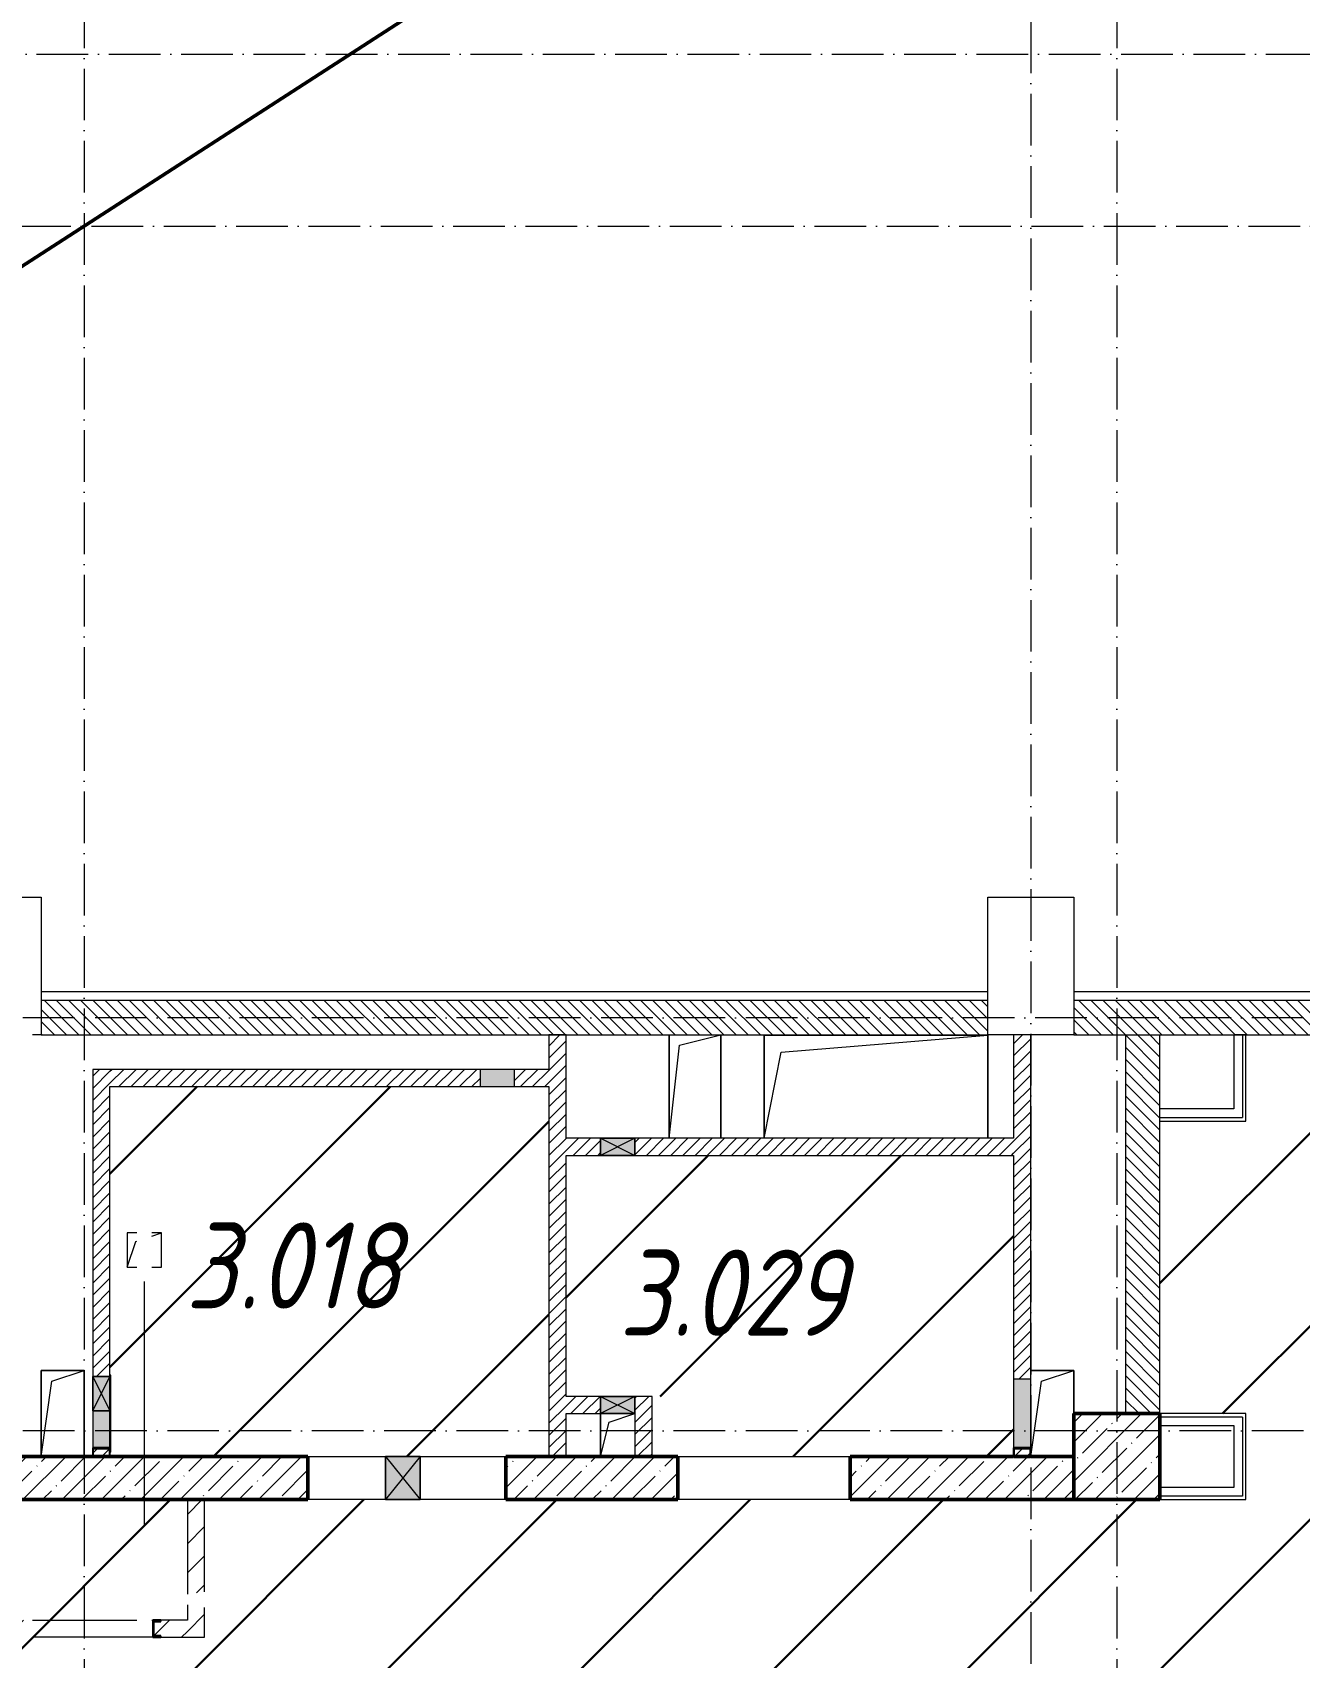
# Model space of a CAD drawing. Header units: millimetres. Extents: x -17017 to 628417, y -109036 to 199237.
# Drawn here: x 580710 to 588071, y -24252 to -14810 of the extents above; entities that cross this region are included whole.
import ezdxf

# ---------------------------------------------------------------- set-up
doc = ezdxf.new("R2010")
doc.units = ezdxf.units.MM
doc.linetypes.add('50_200_ШТРИХ_1Т_ш5_п1_п1_', pattern=[700, 500, -100, 0, -100])
for name, color, linetype, lineweight in [('A-DETL-____-OTLN-1', 7, 'Continuous', 50), ('A-DETL-GENF-OTLN', 7, 'Continuous', 9), ('A-DETL-GENF-OTLN-2', 7, 'Continuous', 5), ('A-FLOR-____-OTLN', 7, 'Continuous', 9), ('A-GENM-____-MCUT', 7, 'Continuous', 25), ('A-GENM-____-OTLN', 7, 'Continuous', 9), ('A-GENM-____-OTLN-1', 7, 'Continuous', 25), ('A-GLAZ-____-OTLN', 7, 'Continuous', 9), ('A-WALL-____-MCUT', 7, 'Continuous', 13), ('A-WALL-____-MCUT-2', 7, 'Continuous', 50), ('A-WALL-____-OTLN', 7, 'Continuous', 9), ('A-WALL-____-PATT-1', 7, 'Continuous', 9), ('A-WALL-FNSH-MCUT-1', 7, 'Continuous', 9), ('I-WALL-____-OTLN', 7, 'Continuous', 9), ('S-COLS-____-MCUT', 7, 'Continuous', 50), ('S-COLS-____-OTLN', 7, 'Continuous', 9), ('S-GRID-____-OTLN-1', 7, '50_200_ШТРИХ_1Т_ш5_п1_п1_', 9), ('Марки помещений', 7, 'Continuous', 9), ('стяжа', 7, 'Continuous', 30)]:
    doc.layers.add(name, color=color, linetype=linetype, lineweight=lineweight)
doc.layers.add('A-DETL-GENF-OTLN-3', color=9, linetype='Continuous', lineweight=9, true_color=0x808080)
doc.layers.add('A-GLAZ-____-OTLN-1', color=7, linetype='Continuous', lineweight=9, true_color=0xc0c0c0)
doc.styles.add('ISOCPEUR_I_2', font='isocpeui.ttf', dxfattribs={"width": 0.85, "height": 2.3})
pattern_1 = [(45, (239739.3, -3652.16), (-561.266, 561.266), [])]
pattern_2 = [(135, (523510.01, -90515.614), (-35.35534, -35.35534), [])]
pattern_3 = [(45, (523510.01, -90515.614), (-35.35534, 35.35534), [])]
pattern_4 = [(45, (523510.01, -90515.61), (-84.85281, 84.85281), [])]

# ---------------------------------------------------------------- blocks, each defined once
blk = doc.blocks.new('BSC_Колонна _Прямоугольная - 500х500-V79-АР1_План отверстий 3 этажа в осях 1-64_Ю-ЯЯ')
at = {"layer": 'S-COLS-____-OTLN'}
h = blk.add_hatch(dxfattribs=at)
h.set_pattern_fill('FP_88', color=256, style=0, pattern_type=2)
h.set_pattern_definition([(45, (-63500, -67431.04), (-114.04925, 114.04925), []), (45, (-63385.95, -67431.04), (-114.04925, 114.04925), [201.613, -40.323, 3.353, -36.97])])
h.paths.add_polyline_path([(-250, -250), (250, -250), (250, 250), (-250, 250)], flags=0)
at = {"layer": 'S-COLS-____-MCUT'}
for p, q in [((250, 250), (-250, 250)), ((-250, 250), (-250, -250)), ((250, -250), (250, 250)), ((-250, -250), (250, -250))]:
    blk.add_line(p, q, dxfattribs=at)
blk = doc.blocks.new('BSC_Колонна _Прямоугольная - 500х800-V86-АР1_План отверстий 3 этажа в осях 1-64_Ю-ЯЯ')
at = {"layer": 'S-COLS-____-OTLN'}
for p, q in [((-250, 400), (-200, 400)), ((-250, -400), (-250, 200)), ((250, 150), (250, -400)), ((250, -400), (-250, -400))]:
    blk.add_line(p, q, dxfattribs=at)
blk = doc.blocks.new('BSC_Колонна _Прямоугольная - 500х800-V87-АР1_План отверстий 3 этажа в осях 1-64_Ю-ЯЯ')
at = {"layer": 'S-COLS-____-OTLN'}
for p, q in [((-250, 400), (0, 400)), ((100, 400), (250, 400)), ((-250, -400), (-250, 200)), ((250, 200), (250, -400)), ((250, -400), (-250, -400))]:
    blk.add_line(p, q, dxfattribs=at)
blk = doc.blocks.new('AR_Отверстие Ниша - Лючок-32404835-АР1_План отверстий 3 этажа в осях 1-64_Ю-ЯЯ')
at = {"layer": 'A-GLAZ-____-OTLN'}
blk.add_hatch(color=256, dxfattribs=at).paths.add_polyline_path([(100, -50), (100, 50), (-100, 50), (-100, -50)], flags=0)
for p, q in [((100, 50), (-100, 50)), ((-100, 50), (-100, -50)), ((100, -50), (100, 50)), ((-100, -50), (100, -50))]:
    blk.add_line(p, q, dxfattribs=at)
blk = doc.blocks.new('AR_Отверстие Ниша - Лючок-32404890-АР1_План отверстий 3 этажа в осях 1-64_Ю-ЯЯ')
at = {"layer": 'A-GLAZ-____-OTLN'}
blk.add_hatch(color=256, dxfattribs=at).paths.add_polyline_path([(-200, 50), (-200, -50), (15, -50), (15, 50)], flags=0)
for p, q in [((15, 50), (-200, 50)), ((-200, -50), (15, -50))]:
    blk.add_line(p, q, dxfattribs=at)
blk = doc.blocks.new('Л_Общий_Лючок - Лючок-29808059-АР1_План отверстий 3 этажа в осях 1-64_Ю-ЯЯ')
at = {"layer": 'A-GLAZ-____-OTLN-1'}
blk.add_hatch(color=256, dxfattribs=at).paths.add_polyline_path([(424, 6), (-24, 6), (-24, 0), (424, 0)], flags=0)
at = {"layer": 'A-GLAZ-____-OTLN'}
for p, q in [((424, 6), (-24, 6)), ((-24, 6), (-24, 0)), ((424, 6), (424, 0))]:
    blk.add_line(p, q, dxfattribs=at)
blk = doc.blocks.new('AR_Отверстие Ниша - Лючок-32404954-АР1_План отверстий 3 этажа в осях 1-64_Ю-ЯЯ')
at = {"layer": 'A-GLAZ-____-OTLN'}
blk.add_hatch(color=256, dxfattribs=at).paths.add_polyline_path([(200, -50), (200, 50), (-200, 50), (-200, -50)], flags=0)
for p, q in [((200, 50), (-200, 50)), ((-200, 50), (-200, -50)), ((-200, -50), (200, -50))]:
    blk.add_line(p, q, dxfattribs=at)
blk = doc.blocks.new('154_Фахверк_СКБ_Швеллер - Тип_100_3960_зеркало-29769493-АР1_План отверстий 3 этажа в осях 1-64_Ю-ЯЯ')
at = {"layer": 'A-GENM-____-MCUT'}
for p, q in [((175, 50), (125, 50)), ((125, 50), (125, -50)), ((128, 47), (175, 47)), ((128, -47), (128, 47)), ((175, 47), (175, 50)), ((125, -50), (175, -50)), ((175, -47), (128, -47)), ((175, -50), (175, -47))]:
    blk.add_line(p, q, dxfattribs=at)
blk = doc.blocks.new('AR_Отверстие прямоугольное _в стене_ - AR_Отверстие прямоугольное _в стене__ВК-32404859-АР1_План отверстий 3 этажа в осях 1-64_Ю-ЯЯ')
at = {"layer": 'A-GLAZ-____-OTLN'}
blk.add_hatch(color=256, dxfattribs=at).paths.add_polyline_path([(-100, -50), (100, -50), (100, 50), (-100, 50)], flags=0)
at = {"layer": 'A-DETL-GENF-OTLN'}
for p, q in [((-100, -50), (-100, 50)), ((-100, 50), (100, 50)), ((100, 50), (-100, -50)), ((-100, 50), (100, -50)), ((100, 50), (-100, 50)), ((-100, 50), (-100, -50)), ((100, 50), (100, -50)), ((100, -50), (100, 50)), ((100, -50), (-100, -50)), ((-100, -50), (100, -50))]:
    blk.add_line(p, q, dxfattribs=at)
blk = doc.blocks.new('AR_Отверстие прямоугольное _в плите_ - AR_Отверстие прямоугольное _в плите_-V170-АР1_План отверстий 3 этажа в осях 1-64_Ю-ЯЯ')
at = {"layer": 'A-GENM-____-OTLN'}
for p, q in [((125, 250), (-125, 250)), ((-125, 250), (-125, -250)), ((-62.5, 187.5), (125, 250)), ((125, -250), (125, 250)), ((-125, -250), (-62.5, 187.5))]:
    blk.add_line(p, q, dxfattribs=at)
blk = doc.blocks.new('AR_Отверстие прямоугольное _в плите_ - AR_Отверстие прямоугольное _в плите_-V171-АР1_План отверстий 3 этажа в осях 1-64_Ю-ЯЯ')
at = {"layer": 'A-GENM-____-OTLN'}
for p, q in [((125, 250), (-125, 250)), ((-62.5, 187.5), (125, 250)), ((125, 0), (125, 250)), ((-125, -250), (-62.5, 187.5))]:
    blk.add_line(p, q, dxfattribs=at)
blk = doc.blocks.new('AR_Отверстие прямоугольное _в плите_ - AR_Отверстие прямоугольное _в плите_-V174-АР1_План отверстий 3 этажа в осях 1-64_Ю-ЯЯ')
at = {"layer": 'A-GENM-____-OTLN'}
for p, q in [((-43.4, 100), (-100, 100)), ((-100, 100), (-100, -100)), ((100, 100), (43.4, 100)), ((43.4, 81.1), (100, 100)), ((100, -100), (100, 100)), ((-100, -100), (-50, 50)), ((-50, 50), (-43.4, 52.2)), ((-100, -100), (-43.4, -100)), ((43.4, -100), (100, -100))]:
    blk.add_line(p, q, dxfattribs=at)
blk = doc.blocks.new('AR_Отверстие прямоугольное _в плите_ - AR_Отверстие прямоугольное _в плите_-30552610-АР1_План отверстий 3 этажа в осях 1-64_Ю-ЯЯ')
at = {"layer": 'A-GENM-____-OTLN'}
for p, q in [((-150, 300), (-150, -300)), ((-90, 240), (150, 300)), ((150, -300), (150, 300)), ((-150, -300), (-90, 240))]:
    blk.add_line(p, q, dxfattribs=at)
blk = doc.blocks.new('AR_Отверстие прямоугольное _в плите_ - AR_Отверстие прямоугольное _в плите_-30552626-АР1_План отверстий 3 этажа в осях 1-64_Ю-ЯЯ')
at = {"layer": 'A-GENM-____-OTLN'}
for p, q in [((-100, 125), (-100, -125)), ((-50, 75), (100, 125)), ((-100, -125), (-50, 75))]:
    blk.add_line(p, q, dxfattribs=at)
blk = doc.blocks.new('AR_Отверстие прямоугольное _в плите_ - AR_Отверстие прямоугольное _в плите_-30552510-АР1_План отверстий 3 этажа в осях 1-64_Ю-ЯЯ')
at = {"layer": 'A-GENM-____-OTLN'}
for p, q in [((650, 300), (-650, 300)), ((-650, 300), (-650, -299.7)), ((-550, 200), (650, 300)), ((650, -299.7), (650, 300)), ((-649.9, -299.7), (-550, 200))]:
    blk.add_line(p, q, dxfattribs=at)
blk = doc.blocks.new('AR_Отверстие прямоугольное _в стене__БезПР - AR_Отверстие прямоугольное _в стене__БезПР-30578456-АР1_План отверстий 3 этажа в осях 1-64_Ю-ЯЯ')
at = {"layer": 'A-GLAZ-____-OTLN-1'}
blk.add_hatch(color=256, dxfattribs=at).paths.add_polyline_path([(100, -125), (100, 125), (-100, 125), (-100, -125)], flags=0)
at = {"layer": 'A-DETL-GENF-OTLN'}
for p, q in [((-100, -125), (-100, 125)), ((-100, 125), (100, 125)), ((100, 125), (-100, -125)), ((-100, 125), (100, -125)), ((100, 125), (-100, 125)), ((-100, 125), (-100, -125)), ((100, 125), (100, -125)), ((100, -125), (100, 125)), ((100, -125), (-100, -125)), ((-100, -125), (100, -125))]:
    blk.add_line(p, q, dxfattribs=at)
at = {"layer": 'A-GLAZ-____-OTLN'}
blk.add_line((100, 125), (-100, 125), dxfattribs=at)
blk = doc.blocks.new('154_Стойка_СКБ_Швеллер - СМ-2180_100-28318692-АР1_План отверстий 3 этажа в осях 1-64_Ю-ЯЯ')
at = {"layer": 'A-GENM-____-MCUT'}
for p, q in [((171, 50), (125, 50)), ((125, 50), (125, -50)), ((129.5, 42.4), (171, 42.4)), ((129.5, -42.4), (129.5, 42.4)), ((171, 42.4), (171, 50)), ((125, -50), (171, -50)), ((171, -42.4), (129.5, -42.4)), ((171, -50), (171, -42.4))]:
    blk.add_line(p, q, dxfattribs=at)
blk = doc.blocks.new('AR_Отверстие прямоугольное _в стене__БезПР - AR_Отверстие прямоугольное _в стене__БезПР-36427953-АР1_План отверстий 3 этажа в осях 1-64_Ю-ЯЯ')
at = {"layer": 'A-GLAZ-____-OTLN'}
blk.add_hatch(color=256, dxfattribs=at).paths.add_polyline_path([(100, -50), (100, 50), (-100, 50), (-100, -50)], flags=0)
at = {"layer": 'A-DETL-GENF-OTLN'}
for p, q in [((-100, -50), (-100, 50)), ((-100, 50), (100, 50)), ((100, 50), (-100, -50)), ((-100, 50), (100, -50)), ((100, 50), (-100, 50)), ((-100, 50), (-100, -50)), ((100, 50), (100, -50)), ((100, -50), (100, 50)), ((100, -50), (-100, -50)), ((-100, -50), (100, -50))]:
    blk.add_line(p, q, dxfattribs=at)
blk = doc.blocks.new('DET_L_Имитация разреза_ISO2-5 - Вправо-29858769-АР1_План отверстий 3 этажа в осях 1-64_Ю-ЯЯ')
at = {"layer": 'A-DETL-GENF-OTLN-3'}
blk.add_line((143.1, 0), (1556.9, 0), dxfattribs=at)
blk = doc.blocks.new('3эт')
at = {"layer": 'S-GRID-____-OTLN-1', "color": 251, "ltscale": 0.6, "true_color": 0x636466}
for p, q in [((346770.7, 4029.4), (346770.7, -33971.9)), ((341270.7, 3756), (341270.7, -33823.9)), ((347270.7, 3756), (347270.7, -33828.9)), ((333012.7, -11282.4), (387845.1, -11282.4)), ((318208.2, -12282.4), (387845.1, -12282.4)), ((387845.1, -16882.4), (333012.7, -16882.4)), ((387845.1, -19282.4), (279101.9, -19282.4))]:
    blk.add_line(p, q, dxfattribs=at)

msp = doc.modelspace()

# ---------------------------------------------------------------- hatches: boundary and pattern name
at = {"layer": 'A-WALL-____-PATT-1'}
h = msp.add_hatch(dxfattribs=at)
h.set_pattern_fill('FP_9', color=256, style=0, pattern_type=2)
h.set_pattern_definition(pattern_2)
h.paths.add_polyline_path([(586260, -20634.6), (586260, -20434.6), (580760, -20434.6), (580760, -20634.6), (585357.2, -20634.6)], flags=0)
h = msp.add_hatch(dxfattribs=at)
h.set_pattern_fill('FP_9', color=256, style=0, pattern_type=2)
h.set_pattern_definition(pattern_2)
h.paths.add_polyline_path([(592210, -20634.6), (592210, -20434.6), (586760, -20434.6), (586760, -20634.6), (590659.6, -20634.6)], flags=0)
h = msp.add_hatch(dxfattribs=at)
h.set_pattern_fill('FP_8', color=256, style=0, pattern_type=2)
h.set_pattern_definition(pattern_3)
h.paths.add_polyline_path([(583810, -23084.6), (583810, -20634.6), (583710, -20634.6), (583710, -23084.6)], flags=0)
h = msp.add_hatch(dxfattribs=at)
h.set_pattern_fill('FP_8', color=256, style=0, pattern_type=2)
h.set_pattern_definition(pattern_3)
h.paths.add_polyline_path([(586413, -23084.6), (586507, -23084.6), (586507, -23037.6), (586413, -23037.6)], flags=0)
h.paths.add_polyline_path([(586510, -22634.6), (586510, -20634.6), (586410, -20634.6), (586410, -22634.6), (586484.3, -22634.6)], flags=0)
h = msp.add_hatch(dxfattribs=at)
h.set_pattern_fill('FP_9', color=256, style=0, pattern_type=2)
h.set_pattern_definition(pattern_2)
h.paths.add_polyline_path([(587060, -22834.6), (587260, -22834.6), (587260, -20634.6), (587060, -20634.6)], flags=0)
h = msp.add_hatch(dxfattribs=at)
h.set_pattern_fill('FP_8', color=256, style=0, pattern_type=2)
h.set_pattern_definition(pattern_3)
h.paths.add_polyline_path([(581063, -23084.6), (581157, -23084.6), (581157, -23037.6), (581063, -23037.6)], flags=0)
h.paths.add_polyline_path([(581060, -22619.6), (581160, -22619.6), (581160, -20834.6), (581060, -20834.6), (581060, -21990.8)], flags=0)
h = msp.add_hatch(dxfattribs=at)
h.set_pattern_fill('FP_8', color=256, style=0, pattern_type=2)
h.set_pattern_definition(pattern_3)
h.paths.add_polyline_path([(581160, -20934.6), (583310, -20934.6), (583310, -20834.6), (581160, -20834.6)], flags=0)
h.paths.add_polyline_path([(583710, -20934.6), (583710, -20834.6), (583510, -20834.6), (583510, -20934.6), (583589.8, -20934.6)], flags=0)
h = msp.add_hatch(dxfattribs=at)
h.set_pattern_fill('FP_8', color=256, style=0, pattern_type=2)
h.set_pattern_definition(pattern_3)
h.paths.add_polyline_path([(584210, -21334.6), (586410, -21334.6), (586410, -21234.6), (584210, -21234.6)], flags=0)
h.paths.add_polyline_path([(584010, -21334.6), (584010, -21234.6), (583810, -21234.6), (583810, -21334.6)], flags=0)
h = msp.add_hatch(dxfattribs=at)
h.set_pattern_fill('FP_8', color=256, style=0, pattern_type=2)
h.set_pattern_definition(pattern_3)
h.paths.add_polyline_path([(584010, -22834.6), (584010, -22734.6), (583810, -22734.6), (583810, -22834.6)], flags=0)
h = msp.add_hatch(dxfattribs=at)
h.set_pattern_fill('FP_8', color=256, style=0, pattern_type=2)
h.set_pattern_definition(pattern_3)
h.paths.add_polyline_path([(584310, -23084.6), (584310, -22734.6), (584210, -22734.6), (584210, -23084.6)], flags=0)
h = msp.add_hatch(dxfattribs=at)
h.set_pattern_fill('FP_12', color=256, style=0, pattern_type=2)
h.set_pattern_definition([(45, (523510, -90515.61), (-114.04925, 114.04925), []), (45, (523624.06, -90515.61), (-114.04925, 114.04925), [201.612, -40.322, 3.353, -36.97])])
h.paths.add_polyline_path([(586507, -23334.6), (586760, -23334.6), (586760, -23084.6), (585460, -23084.6), (585460, -23334.6)], flags=0)
h.paths.add_polyline_path([(584460, -23334.6), (584460, -23084.6), (583460, -23084.6), (583460, -23334.6), (583589.8, -23334.6)], flags=0)
h.paths.add_polyline_path([(581822.3, -23334.6), (582310, -23334.6), (582310, -23084.6), (577810, -23084.6), (577810, -23334.6), (580938.6, -23334.6)], flags=0)
h.paths.add_polyline_path([(576210, -23334.6), (576660, -23334.6), (576660, -23084.6), (573960, -23084.6), (573960, -23334.6), (574960, -23334.6)], flags=0)
h = msp.add_hatch(dxfattribs=at)
h.set_pattern_fill('FP_7', color=256, style=0, pattern_type=2)
h.set_pattern_definition(pattern_4)
h.paths.add_polyline_path([(581610, -24134.6), (581710, -24134.6), (581710, -23961.6), (581610, -23946.6), (581610, -24034.6)], flags=0)
h.paths.add_polyline_path([(581610, -23884.7), (581710, -23869.7), (581710, -23334.6), (581610, -23334.6), (581610, -23865.6)], flags=0)
h = msp.add_hatch(dxfattribs=at)
h.set_pattern_fill('FP_7', color=256, style=0, pattern_type=2)
h.set_pattern_definition(pattern_4)
h.paths.add_polyline_path([(579435, -24134.6), (579435, -24034.6), (579260, -24034.6), (579260, -24134.6)], flags=0)
h.paths.add_polyline_path([(581456, -24134.6), (581610, -24134.6), (581610, -24034.6), (581456, -24034.6), (581456, -24042.2), (581414.5, -24042.2), (581414.5, -24127), (581456, -24127)], flags=0)
h.paths.add_polyline_path([(580335, -24134.6), (580664, -24134.6), (580664, -24127), (580705.5, -24127), (580705.5, -24042.2), (580664, -24042.2), (580664, -24034.6), (580335, -24034.6), (580335, -24127)], flags=0)
at = {"layer": 'стяжа'}
h = msp.add_hatch(dxfattribs=at)
h.set_pattern_fill('ANSI31', color=5, scale=250)
h.set_pattern_definition(pattern_1)
h.paths.add_polyline_path([(598215.7, -23934.6), (597950, -23934.6), (597950, -23334.6), (597710, -23334.6), (597710, -22834.6), (598010, -22834.6), (598010, -20634.6), (597410, -20634.6), (597410, -20384.6), (592710, -20384.6), (592710, -20634.6), (592210, -20634.6), (592010, -20634.6), (592010, -21084.6), (591890, -21084.6), (591864, -21084.8), (591864, -21090.6), (591316, -21090.6), (590410, -21084.6), (590410, -20634.6), (587760, -20634.6), (587760, -21134.6), (587260, -21134.6), (587260, -22834.6), (587760, -22834.6), (587760, -23334.6), (587260, -23334.6), (586760, -23334.6), (585460, -23334.6), (584460, -23334.6), (583460, -23334.6), (582961.4, -23334.6), (582761.4, -23334.6), (582310, -23334.6), (580610, -23334.6), (580610, -24034.6), (580664, -24034.6), (580710, -24034.6), (580710, -24134.6), (581410, -24134.6), (581410, -24127), (581456, -24127), (581456, -24134.6), (581410, -24134.6), (580710, -24134.6), (580664, -24134.6), (580335, -24134.6), (579435, -24134.6), (579160, -24134.6), (579160, -23334.6), (577810, -23334.6), (577311.4, -23334.6), (577111.4, -23334.6), (576660, -23334.6), (576310, -23334.6), (576310, -23934.6), (576210, -23934.6), (576160, -23934.6), (575060, -23934.6), (574760, -23934.6), (573810, -23934.6), (573710, -23934.6), (573710, -23334.6), (573710, -23084.6), (573510, -23084.6), (573510, -22984.6), (571060, -22984.6), (569260, -22984.6), (569260, -22734.6), (568760, -22734.6), (568710, -22734.6), (567860, -22734.6), (567860, -22984.6), (568410, -22984.6), (568410, -23084.6), (568210, -23084.6), (568210, -22984.6), (567860, -22984.6), (566060, -22984.6), (566060, -23334.6), (565460, -23334.6), (565460, -23084.6), (565260, -23084.6), (565260, -22984.6), (564735, -22984.6), (564735, -22990.6), (564660, -22990.6), (564660, -22984.6), (562860, -22984.6), (562860, -22990.6), (562760, -22990.6), (562760, -23334.6), (562160, -23334.6), (562160, -23084.6), (561960, -23084.6), (561960, -22984.6), (561535, -22984.6), (561535, -22990.6), (561460, -22990.6), (559660, -22984.6), (559660, -22990.6), (559510, -22990.6), (559510, -23334.6), (558910, -23334.6), (558910, -23084.6), (558710, -23084.6), (558710, -22984.6), (558335, -22984.6), (558335, -22990.6), (558260, -22990.6), (556460, -22984.6), (556460, -22990.6), (556385, -22990.6), (555910, -22984.6), (555910, -23334.6), (555310, -23334.6), (555310, -22984.6), (555135, -22984.6), (555135, -22990.6), (555060, -22990.6), (553260, -22984.6), (553260, -22990.6), (553185, -22990.6), (552960, -22987.4), (552960, -23084.6), (552760, -23084.6), (552760, -23334.6), (552160, -23334.6), (552160, -23084.6), (551957.5, -23084.6), (551957.5, -22990.6), (551860, -22990.6), (550060, -22984.6), (550060, -22990.6), (549985, -22990.6), (547210, -22984.6), (547210, -23334.6), (546610, -23334.6), (546610, -23034.6), (546510, -23034.6), (546510, -22834.6), (541810, -22834.6), (541810, -23034.6), (541710, -23034.6), (541710, -23334.6), (541210, -23334.6), (541210, -23034.6), (541110, -23034.6), (541110, -22834.6), (537110, -22834.6), (537110, -23034.6), (537010, -23034.6), (537010, -23334.6), (536510, -23334.6), (536510, -23034.6), (536410, -23034.6), (536410, -22834.6), (533510, -22834.6), (533510, -23034.6), (533410, -23034.6), (533410, -23334.6), (532910, -23334.6), (532910, -23034.6), (532810, -23034.6), (532810, -22834.6), (531710, -22834.6), (531710, -23034.6), (530910, -23034.6), (530910, -22234.6), (531110, -22234.6), (531110, -16484.6), (530910, -16484.6), (530910, -15884.6), (530910, -15684.6), (531110, -15684.6), (531110, -13884.6), (531041, -13884.6), (531041, -13878.6), (531110, -13878.6), (531110, -13809.6), (531110, -13584.6), (530910, -13584.6), (530910, -13384.6), (530910, -7934.6), (530910, -7734.6), (530910, -7509.6), (530904, -7509.6), (530904, -7434.6), (530910, -5634.6), (530610, -5634.6), (530610, -5084.6), (529060, -5084.6), (529060, -5334.6), (529060, -5434.6), (528284, -5434.6), (528284, -5440.6), (527836, -5440.6), (527660, -5434.6), (527660, -5084.6), (521560, -5084.6), (521560, -5334.6), (521410, -5334.6), (521410, -5534.6), (521310, -5534.6), (521310, -5659.6), (521316, -5659.6), (521316, -5734.6), (521310, -7534.6), (521316, -7534.6), (521316, -7609.6), (521311.9, -8034.6), (521410, -8034.6), (521410, -8234.6), (521560, -8234.6), (521560, -8734.6), (521310, -8734.6), (521310, -10534.6), (521316, -10534.6), (521316, -10609.6), (521310, -11659.6), (521316, -11659.6), (521316, -11734.6), (521310, -13534.6), (521316, -13534.6), (521316, -13684.6), (521560, -13684.6), (523760, -13684.6), (523760, -13284.6), (526210, -13284.6), (526760, -13284.6), (526810, -13284.6), (526910, -13284.6), (526910, -13684.6), (528560, -13684.6), (529060, -13684.6), (529510, -13684.6), (530410, -13684.6), (530410, -13884.6), (529510, -13884.6), (529060, -13884.6), (529060, -14184.6), (529060, -15234.6), (529060, -15734.6), (529060, -15984.6), (529060, -17484.6), (529060, -19109.6), (529066, -19109.6), (529066, -19184.6), (529060, -19214.6), (529060, -19189.6), (528860, -19189.6), (528860, -20079.6), (529066, -20079.6), (529066, -20159.6), (529060, -20734.6), (528560, -20734.6), (528560, -20859.6), (528566, -20859.6), (528566, -20934.6), (528560, -21334.6), (528560, -22184.6), (528560, -22634.6), (528566, -22634.6), (528566, -22709.6), (528560, -22834.6), (529060, -22834.6), (529060, -23334.6), (529060, -23659.6), (529066, -23659.6), (529066, -23806.1), (529060, -23834.6), (529060, -24784.6), (529060, -25434.6), (529066, -25434.6), (529066, -25509.6), (529060, -28484.6), (529310, -28484.6), (530910, -28484.6), (531110, -28484.6), (531110, -27334.6), (531360, -27334.6), (532460, -27334.6), (532860, -27334.6), (533960, -27334.6), (534760, -27334.6), (536360, -27334.6), (536810, -27334.6), (537415, -27334.6), (537415, -27328.6), (537490, -27328.6), (537496, -27328.6), (537565, -27328.6), (538415, -27334.1), (538415, -27328.6), (538484, -27328.6), (538490, -27328.6), (538565, -27328.6), (539785, -27334.6), (539785, -27328.6), (539860, -27328.6), (539866, -27328.6), (539935, -27328.6), (541010, -27334.6), (541010, -27328.6), (541085, -27328.6), (541210, -27334.6), (541710, -27334.6), (542110, -27334.6), (542435, -27334.6), (542435, -27328.6), (542510, -27328.6), (542516, -27328.6), (542585, -27328.6), (542710, -27334.6), (543410, -27334.6), (544210, -27334.6), (544710, -27334.6), (544710, -26884.6), (544964, -26884.6), (545010, -26884.6), (545710, -26884.6), (545756, -26884.6), (545935, -26884.6), (546385, -26884.6), (547010, -26884.6), (547210, -26884.6), (547210, -27084.6), (547210, -27084.6), (547210, -27334.6), (548385, -27334.6), (548385, -27328.6), (548460, -27328.6), (548466, -27328.6), (548535, -27328.6), (549160, -27334.6), (549160, -27328.6), (549235, -27328.6), (549335, -27334.6), (549335, -27328.6), (549410, -27328.6), (549410, -27334.6), (550110, -27334.6), (550110, -27328.6), (550210, -27328.6), (550210, -27334.6), (550710, -27334.6), (550735, -27333.1), (550735, -27328.6), (550810, -27328.6), (550810, -27334.6), (551040, -27334.6), (551510, -27334.6), (551510, -27328.6), (551585, -27328.6), (551685, -27334.6), (551685, -27328.6), (551760, -27328.6), (551760, -27334.6), (551960, -27334.6), (552385, -27334.6), (552385, -27328.6), (552454, -27328.6), (552460, -27328.6), (552535, -27328.6), (553210, -27334.6), (553710, -27334.6), (554035, -27334.6), (554035, -27328.6), (554110, -27328.6), (554915, -27334.6), (555615, -27334.6), (555735, -27334.6), (555735, -27328.6), (555804, -27328.6), (555810, -27328.6), (555885, -27328.6), (556260, -27334.6), (556360, -27334.6), (556560, -27334.6), (556960, -27334.6), (559210, -27334.6), (559710, -27334.6), (560035, -27334.6), (560035, -27328.6), (560110, -27328.6), (560910, -27334.6), (561410, -27334.6), (561735, -27334.6), (561735, -27328.6), (561804, -27328.6), (561810, -27328.6), (561885, -27328.6), (562210, -27334.6), (562710, -27334.6), (566110, -27334.6), (567112.5, -27334.6), (567612.5, -27334.6), (567810, -27334.6), (568210, -27334.6), (568210, -27834.6), (568710, -27834.6), (568710, -31259.6), (568716, -31259.6), (568760, -31259.6), (568760, -31328.6), (568710, -31378.6), (568710, -34834.6), (568760, -34834.6), (569260, -34834.6), (569260, -34984.6), (569460, -34984.6), (569285, -35009.6), (569260, -35084.6), (569260, -35334.6), (569604, -35334.6), (569604, -35265.6), (569610, -35153.6), (569610, -35334.6), (571410, -35334.6), (571410, -35265.6), (571410, -35153.6), (571410, -35078.6), (571485, -35078.6), (571760, -35084.6), (571760, -34834.6), (572260, -34834.6), (572260, -34984.6), (572460, -34984.6), (572285, -35009.6), (572260, -35084.6), (572260, -35334.6), (572604, -35334.6), (572604, -35265.6), (572610, -35153.6), (572610, -35334.6), (574410, -35334.6), (574410, -35265.6), (574410, -35153.6), (574410, -35078.6), (574485, -35078.6), (575535, -35084.6), (575535, -35078.6), (575610, -35078.6), (577410, -35084.6), (577410, -35078.6), (577560, -35078.6), (577560, -34984.6), (577760, -34984.6), (577760, -34834.6), (577910, -34834.6), (577910, -31409.6), (577904, -31409.6), (577904, -31334.6), (577906.2, -30084.6), (577360, -30084.6), (577360, -29984.6), (577360, -29934.6), (577360, -29484.6), (577360, -28184.6), (573760, -28184.6), (573360, -28184.6), (573310, -28184.6), (573160, -28184.6), (573160, -27534.6), (572260, -27534.6), (572260, -27834.6), (571760, -27834.6), (571760, -27534.6), (571435, -27534.6), (571435, -27540.6), (571360, -27540.6), (571354, -27540.6), (571285, -27540.6), (570945, -27534.6), (570095, -27534.6), (569660, -27534.6), (569660, -27540.6), (569585, -27540.6), (569260, -27534.6), (569654, -27534.6), (569654, -27403.6), (569660, -27403.6), (569660, -27534.6), (570095, -27534.6), (570095, -27334.6), (569585, -27334.6), (569585, -27328.6), (569660, -27328.6), (570095, -27334.6), (570945, -27334.6), (571285, -27334.6), (571285, -27328.6), (571354, -27328.6), (571360, -27328.6), (571435, -27328.6), (571760, -27334.6), (572260, -27334.6), (573885, -27334.6), (573885, -27328.6), (573960, -27328.6), (573966, -27328.6), (574120, -27328.6), (574120, -27334.6), (574520, -27334.6), (574660, -27334.6), (574660, -27328.6), (574735, -27328.6), (574885, -27334.6), (574885, -27328.6), (574960, -27328.6), (575090, -27334.6), (575490, -27334.6), (575660, -27334.6), (575660, -27328.6), (575735, -27328.6), (575885, -27334.6), (575885, -27328.6), (575960, -27328.6), (575960, -27334.6), (576660, -27334.6), (576660, -27328.6), (576735, -27328.6), (576885, -27334.6), (576885, -27328.6), (576960, -27328.6), (577660, -27334.6), (577660, -27328.6), (577760, -27328.6), (577760, -27334.6), (578260, -27334.6), (578585, -27334.6), (578585, -27328.6), (578660, -27328.6), (579010, -27334.6), (579860, -27334.6), (580285, -27334.6), (580285, -27328.6), (580354, -27328.6), (580360, -27328.6), (580435, -27328.6), (580760, -27334.6), (581260, -27334.6), (581760, -27334.6), (582260, -27334.6), (583985, -27334.6), (583985, -27328.6), (584060, -27328.6), (584066, -27328.6), (584090, -27334.6), (584065, -27334.6), (584065, -27494.6), (584065.9, -27534.6), (585855, -27534.6), (585855, -27374.6), (585854.1, -27334.6), (585785, -27334.6), (585785, -27328.6), (585854, -27328.6), (585860, -27328.6), (585935, -27328.6), (586760, -27334.6), (587260, -27334.6), (587785, -27334.6), (587785, -27328.6), (587860, -27328.6), (587866, -27328.6), (587935, -27328.6), (588585, -27334.6), (588835, -27334.6), (588935, -27334.6), (588935, -27328.6), (589004, -27328.6), (589010, -27328.6), (589085, -27328.6), (590210, -27334.6), (590660, -27334.6), (592260, -27334.6), (592760, -27334.6), (595085, -27334.6), (595085, -27328.6), (595160, -27328.6), (595166, -27328.6), (595235, -27328.6), (596760, -27334.6), (596760, -27328.6), (596835, -27328.6), (597950, -27334.5), (597950, -26034.6), (598210.3, -26034.6)])
h = msp.add_hatch(dxfattribs=at)
h.set_pattern_fill('ANSI31', color=5, scale=250)
h.set_pattern_definition(pattern_1)
h.paths.add_polyline_path([(583710, -20934.6), (583510, -20934.6), (581160, -20934.6), (581160, -23084.6), (582310, -23084.6), (582761.4, -23084.6), (583460, -23084.6), (583710, -22970.9)])
h.paths.add_polyline_path([(581460, -21784.6), (581460, -21984.6), (581260, -21984.6), (581260, -21784.6)], flags=16)
h.paths.add_polyline_path([(586410, -21334.6), (583810, -21334.6), (583810, -22734.6), (584460, -22734.6), (584460, -23084.6), (585460, -23084.6), (586410, -23084.6)])

# ---------------------------------------------------------------- linework, layer by layer
at = {"layer": 'A-DETL-____-OTLN-1'}
msp.add_line((597410, -5334.6), (574510, -20134.6), dxfattribs=at)
at = {"layer": 'A-FLOR-____-OTLN'}
for p, q in [((586260, -20384.6), (580760, -20384.6)), ((592210, -20384.6), (586760, -20384.6)), ((584408.7, -21234.6), (584408.7, -20634.6)), ((584708.7, -20634.6), (584708.7, -21234.6)), ((584960, -20634.9), (586260, -20634.9)), ((584960, -21234.6), (584960, -20634.9)), ((586260, -20634.9), (586260, -21234.6)), ((580760, -22584.6), (581010, -22584.6)), ((580760, -23084.6), (580760, -22584.6)), ((581010, -22584.6), (581010, -23084.6)), ((586510, -22584.6), (586760, -22584.6)), ((586760, -22584.6), (586760, -22834.6)), ((584010, -23084.6), (584010, -22834.6))]:
    msp.add_line(p, q, dxfattribs=at)
at = {"layer": 'A-WALL-____-MCUT'}
for p, q in [((586260, -20434.6), (580760, -20434.6)), ((580760, -20434.6), (580760, -20634.6)), ((586260, -20634.6), (586260, -20434.6)), ((592210, -20434.6), (586760, -20434.6)), ((586760, -20434.6), (586760, -20634.6)), ((580760, -20634.6), (586260, -20634.6)), ((586760, -20634.6), (592210, -20634.6)), ((587060, -20634.6), (587060, -22834.6)), ((587260, -22834.6), (587260, -20634.6)), ((587740, -20634.6), (587690, -20634.6)), ((587690, -20634.6), (587690, -21064.6)), ((587740, -20634.6), (587740, -21114.6)), ((587690, -21064.6), (587260, -21064.6)), ((587260, -21114.6), (587740, -21114.6)), ((587740, -22854.6), (587260, -22854.6)), ((587260, -22904.6), (587690, -22904.6)), ((587690, -22904.6), (587690, -23264.6)), ((587740, -22854.6), (587740, -23314.6)), ((587690, -23264.6), (587260, -23264.6)), ((587740, -23314.6), (587260, -23314.6))]:
    msp.add_line(p, q, dxfattribs=at)
at = {"layer": 'A-WALL-____-MCUT-2'}
for p, q in [((581060, -23084.6), (579260, -23084.6)), ((581063, -23084.6), (581157, -23084.6)), ((582310, -23084.6), (581160, -23084.6)), ((582310, -23334.6), (582310, -23084.6)), ((584460, -23084.6), (583460, -23084.6)), ((583460, -23084.6), (583460, -23334.6)), ((584460, -23334.6), (584460, -23084.6)), ((586410, -23084.6), (585460, -23084.6)), ((585460, -23084.6), (585460, -23334.6)), ((586507, -23084.6), (586413, -23084.6)), ((586760, -23084.6), (586510, -23084.6)), ((577810, -23334.6), (582310, -23334.6)), ((583460, -23334.6), (584460, -23334.6)), ((585460, -23334.6), (586760, -23334.6))]:
    msp.add_line(p, q, dxfattribs=at)
at = {"layer": 'A-WALL-____-OTLN'}
for p, q in [((582310, -23084.6), (582761.4, -23084.6)), ((582961.4, -23084.6), (583460, -23084.6)), ((584460, -23084.6), (585460, -23084.6)), ((582761.4, -23334.6), (582310, -23334.6)), ((583460, -23334.6), (582961.4, -23334.6)), ((585460, -23334.6), (584460, -23334.6))]:
    msp.add_line(p, q, dxfattribs=at)
at = {"layer": 'A-WALL-FNSH-MCUT-1'}
for p, q in [((583710, -20634.6), (583710, -20834.6)), ((583810, -20634.6), (583710, -20634.6)), ((583810, -21234.6), (583810, -20634.6)), ((586410, -20634.6), (586410, -21234.6)), ((586510, -20634.6), (586410, -20634.6)), ((586510, -22634.6), (586510, -20634.6)), ((587760, -20634.6), (587740, -20634.6)), ((587760, -21134.6), (587760, -20634.6)), ((581060, -20834.6), (581060, -22619.6)), ((583310, -20834.6), (581060, -20834.6)), ((583710, -20834.6), (583510, -20834.6)), ((581160, -22619.6), (581160, -20934.6)), ((581160, -20934.6), (583310, -20934.6)), ((583510, -20934.6), (583710, -20934.6)), ((583710, -20934.6), (583710, -23084.6)), ((587260, -21134.6), (587760, -21134.6)), ((584010, -21234.6), (583810, -21234.6)), ((586410, -21234.6), (584210, -21234.6)), ((583810, -22734.6), (583810, -21334.6)), ((583810, -21334.6), (584010, -21334.6)), ((584210, -21334.6), (586410, -21334.6)), ((586410, -21334.6), (586410, -22634.6)), ((584010, -22734.6), (583810, -22734.6)), ((584310, -22734.6), (584210, -22734.6)), ((584310, -23084.6), (584310, -22734.6)), ((583810, -23084.6), (583810, -22834.6)), ((583810, -22834.6), (584010, -22834.6)), ((584210, -22834.6), (584210, -23084.6)), ((587760, -22834.6), (587260, -22834.6)), ((587760, -23334.6), (587760, -22834.6)), ((581610, -23334.6), (581610, -23884.7)), ((581710, -23869.7), (581710, -23334.6)), ((587260, -23334.6), (587760, -23334.6)), ((581610, -23946.6), (581610, -24034.6)), ((581710, -24134.6), (581710, -23961.6)), ((581610, -24034.6), (581456, -24034.6)), ((581456, -24134.6), (581710, -24134.6))]:
    msp.add_line(p, q, dxfattribs=at)
at = {"layer": 'I-WALL-____-OTLN'}
for p, q in [((580710, -24034.6), (581316.6, -24034.6)), ((581403.4, -24034.6), (581410, -24034.6)), ((581410, -24134.6), (580710, -24134.6))]:
    msp.add_line(p, q, dxfattribs=at)

# ---------------------------------------------------------------- block references
at = {"layer": 'A-DETL-GENF-OTLN-2', "rotation": 90.00000000000072}
msp.add_blockref('DET_L_Имитация разреза_ISO2-5 - Вправо-29858769-АР1_План отверстий 3 этажа в осях 1-64_Ю-ЯЯ', (581360, -23624.6), dxfattribs=at)
at = {"layer": 'A-GENM-____-OTLN'}
for name, p in [('AR_Отверстие прямоугольное _в плите_ - AR_Отверстие прямоугольное _в плите_-30552610-АР1_План отверстий 3 этажа в осях 1-64_Ю-ЯЯ', (584558.7, -20934.6)), ('AR_Отверстие прямоугольное _в плите_ - AR_Отверстие прямоугольное _в плите_-30552510-АР1_План отверстий 3 этажа в осях 1-64_Ю-ЯЯ', (585610, -20934.9)), ('AR_Отверстие прямоугольное _в плите_ - AR_Отверстие прямоугольное _в плите_-V174-АР1_План отверстий 3 этажа в осях 1-64_Ю-ЯЯ', (581360, -21884.6)), ('AR_Отверстие прямоугольное _в плите_ - AR_Отверстие прямоугольное _в плите_-V170-АР1_План отверстий 3 этажа в осях 1-64_Ю-ЯЯ', (580885, -22834.6)), ('AR_Отверстие прямоугольное _в плите_ - AR_Отверстие прямоугольное _в плите_-V171-АР1_План отверстий 3 этажа в осях 1-64_Ю-ЯЯ', (586635, -22834.6)), ('AR_Отверстие прямоугольное _в плите_ - AR_Отверстие прямоугольное _в плите_-30552626-АР1_План отверстий 3 этажа в осях 1-64_Ю-ЯЯ', (584110, -22959.6))]:
    msp.add_blockref(name, p, dxfattribs=at)
at = {"layer": 'A-GENM-____-OTLN-1', "rotation": 270}
for p in [(581110, -22909.6), (586460, -22909.6)]:
    msp.add_blockref('154_Фахверк_СКБ_Швеллер - Тип_100_3960_зеркало-29769493-АР1_План отверстий 3 этажа в осях 1-64_Ю-ЯЯ', p, dxfattribs=at)
at = {"layer": 'A-GENM-____-OTLN-1'}
msp.add_blockref('154_Стойка_СКБ_Швеллер - СМ-2180_100-28318692-АР1_План отверстий 3 этажа в осях 1-64_Ю-ЯЯ', (581285, -24084.6), dxfattribs=at)
at = {"layer": 'A-GLAZ-____-OTLN'}
for name, p in [('AR_Отверстие Ниша - Лючок-32404835-АР1_План отверстий 3 этажа в осях 1-64_Ю-ЯЯ', (583410, -20884.6)), ('AR_Отверстие прямоугольное _в стене__БезПР - AR_Отверстие прямоугольное _в стене__БезПР-36427953-АР1_План отверстий 3 этажа в осях 1-64_Ю-ЯЯ', (584110, -21284.6)), ('AR_Отверстие прямоугольное _в стене__БезПР - AR_Отверстие прямоугольное _в стене__БезПР-36427953-АР1_План отверстий 3 этажа в осях 1-64_Ю-ЯЯ', (584110, -22784.6)), ('AR_Отверстие прямоугольное _в стене__БезПР - AR_Отверстие прямоугольное _в стене__БезПР-30578456-АР1_План отверстий 3 этажа в осях 1-64_Ю-ЯЯ', (582861.4, -23209.6))]:
    msp.add_blockref(name, p, dxfattribs=at)
for name, p, rotation in [('AR_Отверстие прямоугольное _в стене_ - AR_Отверстие прямоугольное _в стене__ВК-32404859-АР1_План отверстий 3 этажа в осях 1-64_Ю-ЯЯ', (581110, -22719.6), 90), ('Л_Общий_Лючок - Лючок-29808059-АР1_План отверстий 3 этажа в осях 1-64_Ю-ЯЯ', (581160, -22634.6), 270), ('AR_Отверстие Ниша - Лючок-32404954-АР1_План отверстий 3 этажа в осях 1-64_Ю-ЯЯ', (586460, -22834.6), 270), ('AR_Отверстие Ниша - Лючок-32404890-АР1_План отверстий 3 этажа в осях 1-64_Ю-ЯЯ', (581110, -22834.6), 90)]:
    msp.add_blockref(name, p, dxfattribs=dict(at, rotation=rotation))
at = {"layer": 'S-COLS-____-OTLN', "rotation": 180}
for name, p in [('BSC_Колонна _Прямоугольная - 500х800-V86-АР1_План отверстий 3 этажа в осях 1-64_Ю-ЯЯ', (580510, -20234.6)), ('BSC_Колонна _Прямоугольная - 500х800-V87-АР1_План отверстий 3 этажа в осях 1-64_Ю-ЯЯ', (586510, -20234.6))]:
    msp.add_blockref(name, p, dxfattribs=at)
at = {"layer": 'S-COLS-____-OTLN'}
msp.add_blockref('BSC_Колонна _Прямоугольная - 500х500-V79-АР1_План отверстий 3 этажа в осях 1-64_Ю-ЯЯ', (587010, -23084.6), dxfattribs=at)
at = {"layer": 'стяжа'}
msp.add_blockref('3эт', (239739.3, -3652.2), dxfattribs=at)

# ---------------------------------------------------------------- texts
at = {"layer": 'Марки помещений', "char_height": 500, "attachment_point": 1, "style": 'ISOCPEUR_I_2'}
for s, insert, width in [('3.018', (581599.7, -21724.2), 737.552), ('3.029', (584118.3, -21882.3), 785.654)]:
    msp.add_mtext(s, dxfattribs=dict(at, insert=insert, width=width))

doc.saveas('drawing.dxf')
